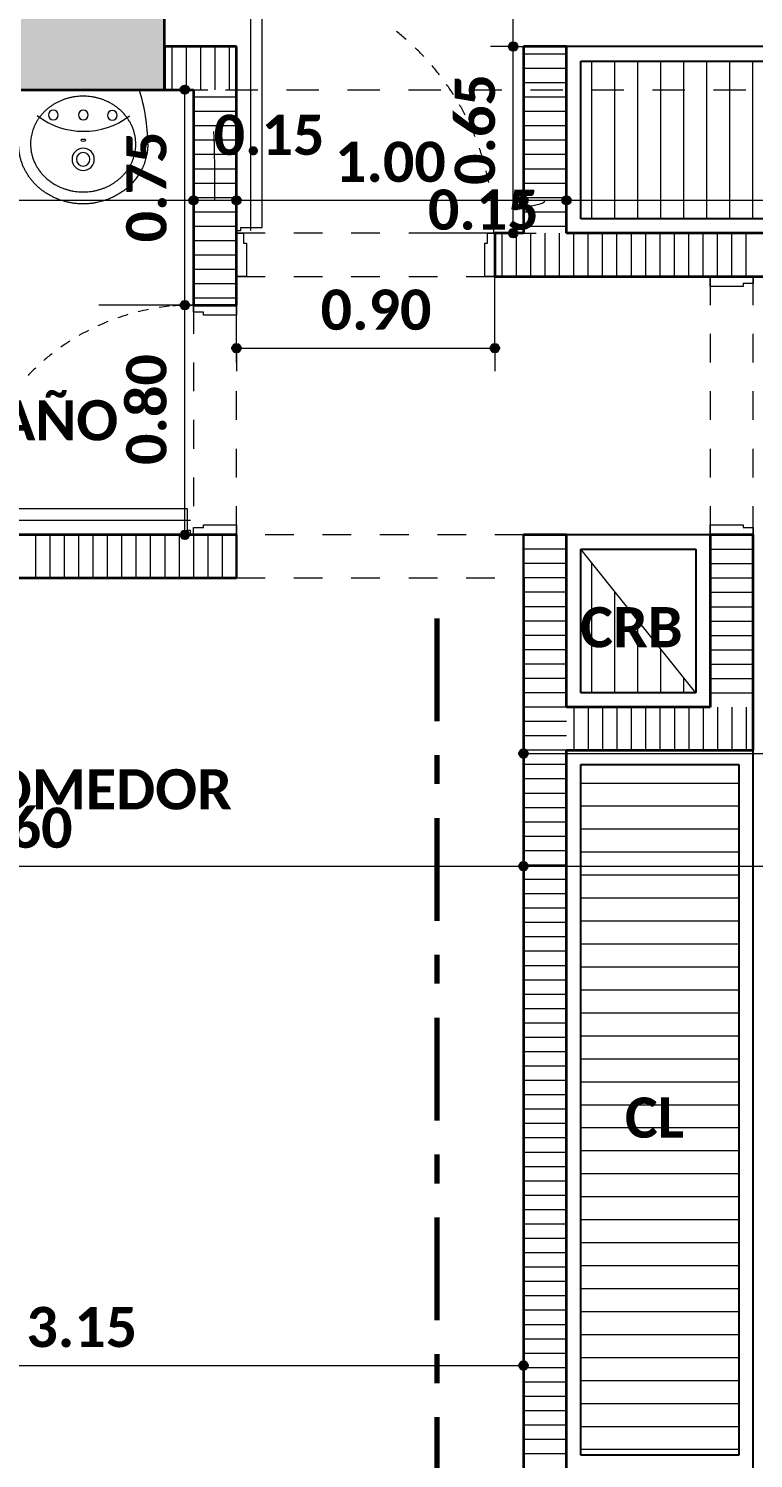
# Model space of a CAD drawing. Header units: metres. Extents: x -144 to 1000, y -717 to 29.
# Drawn here: x 610.312 to 612.837, y -565.191 to -560.213 of the extents above; entities that cross this region are included whole.
import ezdxf

# ---------------------------------------------------------------- set-up
doc = ezdxf.new("R2010")
doc.units = ezdxf.units.M
for name, pattern in [('Basculante', [0.11625, 0.075, -0.04125]), ('basculante modificado', [0.18, 0.1125, -0.0675]), ('Dash Dot 3_16_', [0.595313, 0.357187, -0.119063, 0, -0.119063]), ('Derribado', [0.36, 0.24, -0.12]), ('Trazo', [0.45, 0.225, -0.225])]:
    doc.linetypes.add(name, pattern=pattern)
doc.layers.get('0').update_dxf_attribs({"color": 1})
for name, color, linetype, lineweight in [('A-ANNO-DIMS', 1, 'Continuous', 9), ('A-DETL', 1, 'Continuous', 9), ('A-DETL-GENF', 1, 'Continuous', 9), ('A-DETL-MEDM', 1, 'Continuous', 30), ('A-DETL-THIN', 1, 'Continuous', 9), ('A-DOOR', 1, 'Continuous', 9), ('A-DOOR-FRAM', 1, 'Continuous', 9), ('A-DOOR-HDLN', 1, 'Trazo', 20), ('A-GENM', 1, 'Continuous', 9), ('A-WALL', 4, 'Continuous', 9), ('G-ANNO-SYMB', 1, 'Continuous', 9), ('G-ANNO-TEXT', 2, 'Continuous', 9), ('P-SANR-FIXT', 1, 'Continuous', 9), ('S-COLS', 7, 'Continuous', 9)]:
    doc.layers.add(name, color=color, linetype=linetype, lineweight=lineweight)
doc.layers.add('A-WALL-PATT', color=7, linetype='Continuous', lineweight=35, true_color=0x9c9c9c)
doc.styles.add('Calibri_B', font='calibrib.ttf', dxfattribs={"height": 0.165})
doc.styles.add('Calibri_B_5', font='calibrib.ttf', dxfattribs={"height": 0.66})

# ---------------------------------------------------------------- blocks, each defined once
blk = doc.blocks.new('P')
at = {"layer": 'A-ANNO-DIMS', "lineweight": 25}
h = blk.add_hatch(color=256, dxfattribs=at)
edge = h.paths.add_edge_path()
edge.add_arc((607.5768, -497.2687), 0.015, 0, 360)
h = blk.add_hatch(color=256, dxfattribs=at)
edge = h.paths.add_edge_path()
edge.add_arc((607.5768, -497.2687), 0.015, 0, 360)
h = blk.add_hatch(color=256, dxfattribs=at)
edge = h.paths.add_edge_path()
edge.add_arc((606.4325, -497.4187), 0.015, 0, 360)
h = blk.add_hatch(color=256, dxfattribs=at)
edge = h.paths.add_edge_path()
edge.add_arc((606.4624, -497.8039), 0.015, 0, 360)
h = blk.add_hatch(color=256, dxfattribs=at)
edge = h.paths.add_edge_path()
edge.add_arc((606.4624, -497.8039), 0.015, 0, 360)
h = blk.add_hatch(color=256, dxfattribs=at)
edge = h.paths.add_edge_path()
edge.add_arc((606.6124, -497.8039), 0.015, 0, 360)
h = blk.add_hatch(color=256, dxfattribs=at)
edge = h.paths.add_edge_path()
edge.add_arc((606.6124, -497.8039), 0.015, 0, 360)
h = blk.add_hatch(color=256, dxfattribs=at)
edge = h.paths.add_edge_path()
edge.add_arc((607.6124, -497.8039), 0.015, 0, 360)
h = blk.add_hatch(color=256, dxfattribs=at)
edge = h.paths.add_edge_path()
edge.add_arc((607.6124, -497.8039), 0.015, 0, 360)
h = blk.add_hatch(color=256, dxfattribs=at)
edge = h.paths.add_edge_path()
edge.add_arc((607.7624, -497.8039), 0.015, 0, 360)
h = blk.add_hatch(color=256, dxfattribs=at)
edge = h.paths.add_edge_path()
edge.add_arc((607.7624, -497.8039), 0.015, 0, 360)
h = blk.add_hatch(color=256, dxfattribs=at)
edge = h.paths.add_edge_path()
edge.add_arc((607.5768, -497.9187), 0.015, 0, 360)
h = blk.add_hatch(color=256, dxfattribs=at)
edge = h.paths.add_edge_path()
edge.add_arc((606.4325, -498.1687), 0.015, 0, 360)
h = blk.add_hatch(color=256, dxfattribs=at)
edge = h.paths.add_edge_path()
edge.add_arc((606.4325, -498.1687), 0.015, 0, 360)
h = blk.add_hatch(color=256, dxfattribs=at)
edge = h.paths.add_edge_path()
edge.add_arc((606.6124, -498.3187), 0.015, 0, 360)
h = blk.add_hatch(color=256, dxfattribs=at)
edge = h.paths.add_edge_path()
edge.add_arc((607.5124, -498.3187), 0.015, 0, 360)
h = blk.add_hatch(color=256, dxfattribs=at)
edge = h.paths.add_edge_path()
edge.add_arc((606.4325, -498.9687), 0.015, 0, 360)
h = blk.add_hatch(color=256, dxfattribs=at)
edge = h.paths.add_edge_path()
edge.add_arc((607.6124, -499.7299), 0.015, 0, 360)
h = blk.add_hatch(color=256, dxfattribs=at)
edge = h.paths.add_edge_path()
edge.add_arc((607.6124, -500.1225), 0.015, 0, 360)
h = blk.add_hatch(color=256, dxfattribs=at)
edge = h.paths.add_edge_path()
edge.add_arc((607.6124, -500.1225), 0.015, 0, 360)
h = blk.add_hatch(color=256, dxfattribs=at)
edge = h.paths.add_edge_path()
edge.add_arc((607.6124, -501.8609), 0.015, 0, 360)
at = {"layer": 'S-COLS', "true_color": 0x5b5b5b}
h = blk.add_hatch(color=251, dxfattribs=at)
h.paths.add_polyline_path([(591.8622, -505.1188), (592.3622, -505.1188), (592.3622, -504.2188), (591.8622, -504.2188), (591.8622, -504.9427)])
h.paths.add_polyline_path([(610.1601, -505.1188), (610.162, -505.1188), (610.162, -504.2188), (609.662, -504.2188), (609.662, -505.1188), (610.0712, -505.1188)])
h.paths.add_polyline_path([(600.0622, -505.1187), (600.0622, -504.2187), (599.5622, -504.2187), (599.5622, -505.1187)])
h.paths.add_polyline_path([(595.762, -497.4187), (597.7621, -497.4187), (597.7618, -496.9188), (596.062, -496.9188), (596.062, -494.7688), (597.7623, -494.7688), (597.7618, -494.2688), (595.762, -494.2688), (595.762, -497.3959)])
h.paths.add_polyline_path([(592.1348, -497.4187), (592.3621, -497.4187), (592.3621, -496.7188), (591.8621, -496.7188), (591.8621, -497.4187), (591.9232, -497.4187)])
h.paths.add_polyline_path([(600.0621, -497.4187), (600.0621, -496.5187), (599.5621, -496.5187), (599.5621, -497.4187)])
h.paths.add_polyline_path([(605.9709, -497.4187), (606.3623, -497.4187), (606.3623, -494.2687), (605.8623, -494.2687), (605.8623, -497.4187)])
h.paths.add_polyline_path([(609.7623, -497.4187), (610.1623, -497.4187), (610.1623, -496.7188), (609.7623, -496.7188), (609.7623, -496.9461)])
h.paths.add_polyline_path([(599.5623, -495.1688), (600.0623, -495.1688), (600.0623, -494.2688), (599.5623, -494.2688), (599.5623, -495.1468)])
h.paths.add_polyline_path([(592.137, -494.9688), (592.362, -494.9688), (592.362, -494.2677), (591.862, -494.2688), (591.862, -494.9688), (591.8813, -494.9688)])
h.paths.add_polyline_path([(609.8433, -494.9688), (610.1623, -494.9688), (610.1623, -494.2677), (609.7623, -494.2677), (609.7623, -494.9688)])
h.paths.add_polyline_path([(599.6372, -486.2688), (600.0622, -486.2688), (600.0622, -485.3688), (599.5622, -485.3688), (599.5622, -486.2688)])
h.paths.add_polyline_path([(609.9851, -486.2688), (610.1622, -486.2688), (610.1622, -485.3688), (609.6622, -485.3688), (609.6622, -486.2688), (609.9268, -486.2688)])
h.paths.add_polyline_path([(592.4922, -485.6688), (592.9622, -485.6688), (592.9622, -485.1688), (592.0622, -485.1688), (592.0622, -485.6688), (592.4872, -485.6688)])
at = {"layer": 'A-ANNO-DIMS'}
for p, q in [((607.5768, -497.2687), (607.5768, -494.4187)), ((607.5768, -497.2687), (607.4968, -497.2687)), ((607.5768, -497.2687), (607.4968, -497.2687)), ((607.5768, -497.9187), (607.5768, -497.2687)), ((607.5768, -497.2687), (607.8768, -497.2687)), ((607.5768, -497.2687), (607.8768, -497.2687)), ((606.4325, -498.1687), (606.4325, -497.4187)), ((606.4325, -497.4187), (606.5125, -497.4187)), ((606.4624, -497.8039), (606.4624, -497.5039)), ((606.4624, -497.8039), (606.4624, -497.5039)), ((606.6124, -497.8039), (606.6124, -497.5039)), ((606.6124, -497.8039), (606.6124, -497.5039)), ((607.6124, -497.8039), (607.6124, -497.5039)), ((607.6124, -497.8039), (607.6124, -497.5039)), ((607.7624, -497.8039), (607.7624, -497.5039)), ((607.7624, -497.8039), (607.7624, -497.5039)), ((604.2624, -497.8039), (606.4624, -497.8039)), ((606.4624, -497.8039), (606.4624, -497.8839)), ((606.4624, -497.8039), (606.6124, -497.8039)), ((606.4624, -497.8039), (606.4624, -497.8839)), ((606.6124, -497.8039), (606.6124, -497.8839)), ((606.6124, -497.8039), (607.6124, -497.8039)), ((606.6124, -497.8039), (606.6124, -497.8839)), ((607.6124, -497.8039), (607.6124, -497.8839)), ((607.6124, -497.8039), (607.7624, -497.8039)), ((607.6124, -497.8039), (607.6124, -497.8839)), ((607.7624, -497.8039), (607.7624, -497.8839)), ((607.7624, -497.8039), (609.7621, -497.8039)), ((607.7624, -497.8039), (607.7624, -497.8839)), ((607.5768, -497.9187), (607.2768, -497.9187)), ((607.5768, -497.9187), (607.6568, -497.9187)), ((606.6124, -498.3187), (606.6124, -498.0187)), ((607.5124, -498.3187), (607.5124, -498.0187)), ((606.4325, -498.1687), (606.1325, -498.1687)), ((606.4325, -498.1687), (606.1325, -498.1687)), ((606.4325, -498.9687), (606.4325, -498.1687)), ((606.4325, -498.1687), (606.5125, -498.1687)), ((606.4325, -498.1687), (606.5125, -498.1687)), ((606.6124, -498.3187), (607.5124, -498.3187)), ((606.6124, -498.3187), (606.6124, -498.3987)), ((607.5124, -498.3187), (607.5124, -498.3987)), ((606.4325, -498.9687), (606.1325, -498.9687)), ((606.4325, -498.9687), (606.5125, -498.9687)), ((607.6124, -499.7299), (607.6124, -499.4299)), ((607.6124, -499.7299), (609.7621, -499.7299)), ((607.6124, -499.7299), (607.6124, -499.8099)), ((607.6124, -500.1225), (607.6124, -499.8225)), ((607.6124, -500.1225), (607.6124, -499.8225)), ((604.012, -500.1225), (607.6124, -500.1225)), ((607.6124, -500.1225), (607.6124, -500.2025)), ((607.6124, -500.1225), (611.4121, -500.1225)), ((607.6124, -500.1225), (607.6124, -500.2025)), ((607.6124, -501.8609), (607.6124, -501.5609)), ((604.4622, -501.8609), (607.6124, -501.8609)), ((607.6124, -501.8609), (607.6124, -501.9409))]:
    blk.add_line(p, q, dxfattribs=at)
at = {"layer": 'A-ANNO-DIMS', "linetype": 'Derribado'}
blk.add_line((606.4325, -497.4187), (606.1325, -497.4187), dxfattribs=at)
at = {"layer": 'A-ANNO-DIMS', "lineweight": 25}
for centre in [(607.5768, -497.2687), (607.5768, -497.2687), (606.4325, -497.4187), (606.4624, -497.8039), (606.4624, -497.8039), (606.6124, -497.8039), (606.6124, -497.8039), (607.6124, -497.8039), (607.6124, -497.8039), (607.7624, -497.8039), (607.7624, -497.8039), (607.5768, -497.9187), (606.4325, -498.1687), (606.4325, -498.1687), (606.6124, -498.3187), (607.5124, -498.3187), (606.4325, -498.9687), (607.6124, -499.7299), (607.6124, -500.1225), (607.6124, -500.1225), (607.6124, -501.8609)]:
    blk.add_circle(centre, 0.015, dxfattribs=at)
at = {"layer": 'A-ANNO-DIMS'}
for centre, major_axis, ratio in [((606.5329, -497.8039), (0, 0.2392), 0.01887), ((607.5928, -497.8039), (0.0946, 0), 0.224827)]:
    blk.add_ellipse(centre, major_axis=major_axis, ratio=ratio, start_param=4.712389, end_param=6.283185, dxfattribs=at)
at = {"layer": 'A-DETL', "color": 7, "linetype": 'basculante modificado'}
blk.add_line((606.3621, -497.4187), (609.7623, -497.4187), dxfattribs=at)
at = {"layer": 'A-DETL-GENF', "color": 251, "true_color": 0x535353}
for p, q in [((607.8508, -497.8687), (607.8508, -497.3189)), ((607.9308, -497.8687), (607.9308, -497.3189)), ((608.0108, -497.8687), (608.0108, -497.3189)), ((608.0908, -497.8687), (608.0908, -497.3189)), ((608.1708, -497.8687), (608.1708, -497.3189)), ((608.2508, -497.8687), (608.2508, -497.3189)), ((608.3308, -497.8687), (608.3308, -497.3189)), ((608.4108, -497.8687), (608.4108, -497.3189)), ((607.8508, -499.5187), (607.8508, -499.0666)), ((607.9308, -499.5187), (607.9308, -499.1666)), ((608.0108, -499.5187), (608.0108, -499.2666)), ((608.0908, -499.5187), (608.0908, -499.3665)), ((608.1708, -499.5187), (608.1708, -499.4665)), ((607.8124, -499.8328), (608.3622, -499.8328)), ((607.8124, -499.9128), (608.3622, -499.9128)), ((607.8124, -499.9928), (608.3622, -499.9928)), ((607.8124, -500.0728), (608.3622, -500.0728)), ((607.8124, -500.1528), (608.3622, -500.1528)), ((607.8124, -500.2328), (608.3622, -500.2328)), ((607.8124, -500.3128), (608.3622, -500.3128)), ((607.8124, -500.3928), (608.3622, -500.3928)), ((607.8124, -500.4728), (608.3622, -500.4728)), ((607.8124, -500.5528), (608.3622, -500.5528)), ((607.8124, -500.6328), (608.3622, -500.6328)), ((607.8124, -500.7128), (608.3622, -500.7128)), ((607.8124, -500.7928), (608.3622, -500.7928)), ((607.8124, -500.8728), (608.3622, -500.8728)), ((607.8124, -500.9528), (608.3622, -500.9528)), ((607.8124, -501.0328), (608.3622, -501.0328)), ((607.8124, -501.1128), (608.3622, -501.1128)), ((607.8124, -501.1928), (608.3622, -501.1928)), ((607.8124, -501.2728), (608.3622, -501.2728)), ((607.8124, -501.3528), (608.3622, -501.3528)), ((607.8124, -501.4328), (608.3622, -501.4328)), ((607.8124, -501.5128), (608.3622, -501.5128)), ((607.8124, -501.5928), (608.3622, -501.5928)), ((607.8124, -501.6728), (608.3622, -501.6728)), ((607.8124, -501.7528), (608.3622, -501.7528)), ((607.8124, -501.8328), (608.3622, -501.8328)), ((607.8124, -501.9128), (608.3622, -501.9128)), ((607.8124, -501.9928), (608.3622, -501.9928)), ((607.8124, -502.0728), (608.3622, -502.0728)), ((607.8124, -502.1528), (608.3622, -502.1528))]:
    blk.add_line(p, q, dxfattribs=at)
at = {"layer": 'A-DETL-GENF', "linetype": 'Basculante'}
for p, q in [((606.6124, -497.9187), (606.6124, -498.0687)), ((607.5124, -497.9187), (606.6124, -497.9187)), ((607.5124, -498.0687), (607.5124, -497.9187)), ((606.6124, -498.0687), (607.5124, -498.0687)), ((608.4122, -498.0687), (608.2622, -498.0687)), ((608.2622, -498.0687), (608.2622, -498.9687)), ((608.4122, -498.9687), (608.4122, -498.0687)), ((606.6124, -498.1687), (606.4624, -498.1687)), ((606.4624, -498.1687), (606.4624, -498.9687)), ((606.6124, -498.9687), (606.6124, -498.1687)), ((606.4624, -498.9687), (606.6124, -498.9687)), ((607.6124, -498.9687), (606.6124, -498.9687)), ((608.2622, -498.9687), (608.4122, -498.9687)), ((606.6124, -499.1187), (607.6124, -499.1187))]:
    blk.add_line(p, q, dxfattribs=at)
at = {"layer": 'A-DETL-MEDM'}
for p, q in [((606.6124, -498.9687), (606.6124, -499.1187)), ((607.6124, -499.1187), (607.6124, -498.9687))]:
    blk.add_line(p, q, dxfattribs=at)
at = {"layer": 'A-DETL-THIN'}
for p, q in [((609.7121, -497.3189), (607.8124, -497.3189)), ((607.8124, -497.3189), (607.8124, -497.8687)), ((607.8124, -497.8687), (609.7121, -497.8687)), ((607.8124, -499.0182), (607.8124, -499.5187)), ((608.2126, -499.5187), (607.8124, -499.0182)), ((607.8124, -499.5187), (608.2126, -499.5187)), ((608.3622, -499.7687), (607.8124, -499.7687)), ((607.8124, -499.7687), (607.8124, -502.1727)), ((608.3622, -502.1727), (608.3622, -499.7687)), ((607.8124, -502.1727), (608.3622, -502.1727))]:
    blk.add_line(p, q, dxfattribs=at)
at = {"layer": 'A-DOOR', "lineweight": 15}
for p, q in [((606.6624, -497.9087), (606.6624, -497.0187)), ((606.7024, -497.8987), (606.7024, -497.0187)), ((606.6124, -497.9087), (606.6274, -497.9087)), ((606.6274, -497.8987), (606.7024, -497.8987)), ((606.6274, -497.9087), (606.6274, -497.8987)), ((606.4424, -498.8787), (605.6624, -498.8787)), ((606.4424, -498.9537), (606.4424, -498.8787)), ((606.4524, -498.9187), (605.6624, -498.9187)), ((606.4524, -498.9537), (606.4424, -498.9537)), ((606.4524, -498.9687), (606.4524, -498.9537))]:
    blk.add_line(p, q, dxfattribs=at)
at = {"layer": 'A-DOOR'}
for p, q in [((606.6124, -497.9187), (606.6124, -498.0687)), ((608.4122, -498.0687), (608.2622, -498.0687)), ((606.4624, -498.9687), (606.6124, -498.9687))]:
    blk.add_line(p, q, dxfattribs=at)
for centre, radius, start, end in [((606.6139, -497.9167), 0.8947, 48.7903, 51.5328), ((606.6139, -497.9167), 0.8947, 43.3395, 46.0594), ((606.6139, -497.9167), 0.8947, 37.9295, 40.6298), ((606.6139, -497.9167), 0.8947, 32.5538, 35.2378), ((606.6139, -497.9167), 0.8947, 27.2056, 29.8767), ((606.6139, -497.9167), 0.8947, 21.8777, 24.5395), ((606.6139, -497.9167), 0.8947, 16.5629, 19.2191), ((606.6139, -497.9167), 0.8947, 11.2538, 13.9081), ((606.6139, -497.9167), 0.8947, 5.9429, 8.5991), ((606.6139, -497.9167), 0.8947, 0, 5.1398), ((606.4624, -498.9687), 0.8, 101.2538, 103.9081), ((606.4624, -498.9687), 0.8, 95.9429, 98.5991), ((606.4624, -498.9687), 0.8, 90, 95.1398), ((606.4624, -498.9687), 0.8, 111.8777, 114.5395), ((606.4624, -498.9687), 0.8, 106.5629, 109.2191), ((606.4624, -498.9687), 0.8, 117.2056, 119.8767), ((606.4624, -498.9687), 0.8, 122.5538, 125.2378), ((606.4624, -498.9687), 0.8, 127.9295, 130.6298), ((606.4624, -498.9687), 0.8, 133.3395, 136.0594)]:
    blk.add_arc(centre, radius, start, end, dxfattribs=at)
at = {"layer": 'A-DOOR-FRAM', "lineweight": 15}
for p, q in [((606.6124, -497.9187), (606.6374, -497.9187)), ((606.6374, -497.9187), (606.6374, -497.9537)), ((607.4874, -497.9187), (607.5124, -497.9187)), ((607.4874, -497.9537), (607.4874, -497.9187)), ((606.6374, -497.9537), (606.6474, -497.9537)), ((606.6474, -497.9537), (606.6474, -498.0687)), ((607.4774, -497.9537), (607.4874, -497.9537)), ((607.4774, -498.0687), (607.4774, -497.9537)), ((606.6474, -498.0687), (606.6124, -498.0687)), ((607.5124, -498.0687), (607.4774, -498.0687)), ((608.2622, -498.1037), (608.2622, -498.0687)), ((608.4122, -498.0687), (608.4122, -498.0937)), ((608.3772, -498.1037), (608.2622, -498.1037)), ((608.3772, -498.0937), (608.3772, -498.1037)), ((608.4122, -498.0937), (608.3772, -498.0937)), ((606.4624, -498.1937), (606.4624, -498.1687)), ((606.6124, -498.1687), (606.6124, -498.2037)), ((606.4974, -498.1937), (606.4624, -498.1937)), ((606.4974, -498.2037), (606.4974, -498.1937)), ((606.6124, -498.2037), (606.4974, -498.2037)), ((606.4974, -498.9337), (606.6124, -498.9337)), ((606.4974, -498.9437), (606.4974, -498.9337)), ((606.6124, -498.9337), (606.6124, -498.9687)), ((608.2622, -498.9337), (608.3772, -498.9337)), ((608.2622, -498.9687), (608.2622, -498.9337)), ((608.3772, -498.9337), (608.3772, -498.9437)), ((606.4624, -498.9437), (606.4974, -498.9437)), ((606.4624, -498.9687), (606.4624, -498.9437)), ((608.3772, -498.9437), (608.4122, -498.9437)), ((608.4122, -498.9437), (608.4122, -498.9687))]:
    blk.add_line(p, q, dxfattribs=at)
at = {"layer": 'A-DOOR-HDLN'}
for p, q in [((607.5124, -498.0687), (607.5124, -497.9187)), ((606.6124, -498.1687), (606.4624, -498.1687)), ((608.2622, -498.9687), (608.4122, -498.9687))]:
    blk.add_line(p, q, dxfattribs=at)
at = {"layer": 'A-GENM', "lineweight": 25}
for p, q in [((609.7621, -497.2689), (607.7624, -497.2689)), ((607.7624, -497.2689), (607.7624, -497.9187)), ((607.8124, -497.3189), (609.7121, -497.3189)), ((607.8124, -497.8687), (607.8124, -497.3189)), ((609.7121, -497.8687), (607.8124, -497.8687)), ((607.7624, -497.9187), (609.7621, -497.9187)), ((607.7624, -498.9687), (607.7624, -499.5687)), ((608.2622, -498.9687), (607.7624, -498.9687)), ((608.2622, -499.5687), (608.2622, -498.9687)), ((607.8124, -499.5187), (607.8124, -499.0187)), ((607.8124, -499.0187), (608.2122, -499.0187)), ((608.2122, -499.0187), (608.2122, -499.5187)), ((608.2122, -499.5187), (607.8124, -499.5187)), ((607.7624, -499.5687), (608.2622, -499.5687)), ((607.7624, -499.7187), (607.7624, -502.2227)), ((608.4122, -499.7187), (607.7624, -499.7187)), ((608.4122, -502.2227), (608.4122, -499.7187)), ((607.8124, -502.1727), (607.8124, -499.7687)), ((607.8124, -499.7687), (608.3622, -499.7687)), ((608.3622, -499.7687), (608.3622, -502.1727)), ((608.3622, -502.1727), (607.8124, -502.1727))]:
    blk.add_line(p, q, dxfattribs=at)
at = {"layer": 'A-WALL', "lineweight": 35}
for p, q in [((606.6124, -497.2687), (606.3621, -497.2687)), ((606.3621, -497.2687), (606.3621, -497.4187)), ((606.6124, -498.1687), (606.6124, -497.2687)), ((607.6124, -497.2687), (607.6124, -497.9187)), ((607.7624, -497.2687), (607.6124, -497.2687)), ((607.7624, -497.9187), (607.7624, -497.2687)), ((606.3621, -497.4187), (606.4624, -497.4187)), ((606.4624, -497.4187), (606.4624, -498.1687)), ((607.6124, -497.9187), (607.5124, -497.9187)), ((607.5124, -497.9187), (607.5124, -498.0687)), ((609.7621, -497.9187), (607.7624, -497.9187)), ((607.5124, -498.0687), (609.7621, -498.0687)), ((606.4624, -498.1687), (606.6124, -498.1687)), ((606.6124, -498.9687), (604.2624, -498.9687)), ((607.7624, -498.9687), (607.6124, -498.9687)), ((607.7624, -499.5687), (607.7624, -498.9687)), ((608.4122, -498.9687), (608.2622, -498.9687)), ((608.2622, -498.9687), (608.2622, -499.5687)), ((608.4122, -499.7187), (608.4122, -498.9687)), ((604.1124, -499.1187), (606.6124, -499.1187)), ((607.6124, -499.1187), (607.6124, -503.1187)), ((608.2622, -499.5687), (607.7624, -499.5687)), ((607.7624, -502.2227), (607.7624, -499.7187)), ((607.7624, -499.7187), (608.4122, -499.7187))]:
    blk.add_line(p, q, dxfattribs=at)
at = {"layer": 'A-WALL-PATT', "color": 8, "lineweight": 5, "true_color": 0x727272}
for p, q in [((606.3868, -497.2689), (606.3868, -497.4187)), ((606.4368, -497.2688), (606.4368, -497.4187)), ((606.4868, -497.2688), (606.4868, -497.4187)), ((606.5368, -497.2688), (606.5368, -497.4187)), ((606.5868, -497.2687), (606.5868, -497.4187)), ((607.6124, -497.2938), (607.7624, -497.2938)), ((607.6124, -497.3438), (607.7624, -497.3438)), ((607.6124, -497.3938), (607.7624, -497.3938)), ((606.4624, -497.4438), (606.6124, -497.4438)), ((607.6124, -497.4438), (607.7624, -497.4438)), ((606.4624, -497.4938), (606.6124, -497.4938)), ((607.6124, -497.4938), (607.7624, -497.4938)), ((606.4624, -497.5438), (606.6124, -497.5438)), ((607.6124, -497.5438), (607.7624, -497.5438)), ((606.4624, -497.5938), (606.6124, -497.5938)), ((607.6124, -497.5938), (607.7624, -497.5938)), ((606.4624, -497.6438), (606.6124, -497.6438)), ((607.6124, -497.6438), (607.7624, -497.6438)), ((606.4624, -497.6938), (606.6124, -497.6938)), ((607.6124, -497.6938), (607.7624, -497.6938)), ((606.4624, -497.7438), (606.6124, -497.7438)), ((607.6124, -497.7438), (607.7624, -497.7438)), ((606.4624, -497.7938), (606.6124, -497.7938)), ((607.6124, -497.7938), (607.7624, -497.7938)), ((606.4624, -497.8438), (606.6124, -497.8438)), ((607.6124, -497.8438), (607.7624, -497.8438)), ((606.4624, -497.8938), (606.6124, -497.8938)), ((607.5368, -497.9187), (607.5368, -498.0687)), ((607.5868, -497.9187), (607.5868, -498.0687)), ((607.6124, -497.8938), (607.7624, -497.8938)), ((607.6368, -497.9187), (607.6368, -498.0687)), ((607.6868, -497.9187), (607.6868, -498.0687)), ((607.7368, -497.9187), (607.7368, -498.0687)), ((607.7868, -497.9187), (607.7868, -498.0687)), ((607.8368, -497.9187), (607.8368, -498.0687)), ((607.8868, -497.9187), (607.8868, -498.0687)), ((607.9368, -497.9187), (607.9368, -498.0687)), ((607.9868, -497.9187), (607.9868, -498.0687)), ((608.0368, -497.9187), (608.0368, -498.0687)), ((608.0868, -497.9187), (608.0868, -498.0687)), ((608.1368, -497.9187), (608.1368, -498.0687)), ((608.1868, -497.9187), (608.1868, -498.0687)), ((608.2368, -497.9187), (608.2368, -498.0687)), ((608.2868, -497.9187), (608.2868, -498.0687)), ((608.3368, -497.9187), (608.3368, -498.0687)), ((608.3868, -497.9187), (608.3868, -498.0687)), ((606.4624, -497.9438), (606.6124, -497.9438)), ((606.4624, -497.9938), (606.6124, -497.9938)), ((606.4624, -498.0438), (606.6124, -498.0438)), ((606.4624, -498.0938), (606.6124, -498.0938)), ((606.4624, -498.1438), (606.6124, -498.1438)), ((605.9124, -498.9687), (605.9124, -499.1187)), ((605.9624, -498.9687), (605.9624, -499.1187)), ((606.0124, -498.9687), (606.0124, -499.1187)), ((606.0624, -498.9687), (606.0624, -499.1187)), ((606.1124, -498.9687), (606.1124, -499.1187)), ((606.1624, -498.9687), (606.1624, -499.1187)), ((606.2124, -498.9687), (606.2124, -499.1187)), ((606.2624, -498.9687), (606.2624, -499.1187)), ((606.3124, -498.9687), (606.3124, -499.1187)), ((606.3624, -498.9687), (606.3624, -499.1187)), ((606.4124, -498.9687), (606.4124, -499.1187)), ((606.4624, -498.9687), (606.4624, -499.1187)), ((606.5124, -498.9687), (606.5124, -499.1187)), ((606.5624, -498.9687), (606.5624, -499.1187)), ((606.6124, -498.9687), (606.6124, -499.1187)), ((607.7624, -498.9688), (607.6124, -498.9688)), ((608.2622, -498.9688), (608.4122, -498.9688)), ((607.7624, -499.0188), (607.6124, -499.0188)), ((608.2622, -499.0188), (608.4122, -499.0188)), ((607.7624, -499.0688), (607.6124, -499.0688)), ((608.2622, -499.0688), (608.4122, -499.0688)), ((607.7624, -499.1188), (607.6124, -499.1188)), ((608.2622, -499.1188), (608.4122, -499.1188)), ((607.7624, -499.1688), (607.6124, -499.1688)), ((608.2622, -499.1688), (608.4122, -499.1688)), ((607.7624, -499.2188), (607.6124, -499.2188)), ((608.2622, -499.2188), (608.4122, -499.2188)), ((607.7624, -499.2688), (607.6124, -499.2688)), ((608.2622, -499.2688), (608.4122, -499.2688)), ((607.7624, -499.3188), (607.6124, -499.3188)), ((608.2622, -499.3188), (608.4122, -499.3188)), ((607.7624, -499.3688), (607.6124, -499.3688)), ((608.2622, -499.3688), (608.4122, -499.3688)), ((607.7624, -499.4188), (607.6124, -499.4188)), ((608.2622, -499.4188), (608.4122, -499.4188)), ((607.7624, -499.4688), (607.6124, -499.4688)), ((608.2622, -499.4688), (608.4122, -499.4688)), ((607.7624, -499.5188), (607.6124, -499.5188)), ((608.2622, -499.5188), (608.4122, -499.5188)), ((607.7624, -499.5688), (607.6124, -499.5688)), ((607.7878, -499.5687), (607.7878, -499.7187)), ((607.8378, -499.5687), (607.8378, -499.7187)), ((607.8878, -499.5687), (607.8878, -499.7187)), ((607.9378, -499.5687), (607.9378, -499.7187)), ((607.9878, -499.5687), (607.9878, -499.7187)), ((608.0378, -499.5687), (608.0378, -499.7187)), ((608.0878, -499.5687), (608.0878, -499.7187)), ((608.1378, -499.5687), (608.1378, -499.7187)), ((608.1878, -499.5687), (608.1878, -499.7187)), ((608.2378, -499.5687), (608.2378, -499.7187)), ((608.2878, -499.5687), (608.2878, -499.7187)), ((608.3378, -499.5687), (608.3378, -499.7187)), ((608.3878, -499.5687), (608.3878, -499.7187)), ((607.7624, -499.6188), (607.6124, -499.6188)), ((607.7624, -499.6688), (607.6124, -499.6688)), ((607.7624, -499.7188), (607.6124, -499.7188)), ((607.7624, -499.7688), (607.6124, -499.7688)), ((607.7624, -499.8188), (607.6124, -499.8188)), ((607.7624, -499.8688), (607.6124, -499.8688)), ((607.7624, -499.9188), (607.6124, -499.9188)), ((607.7624, -499.9688), (607.6124, -499.9688)), ((607.7624, -500.0188), (607.6124, -500.0188)), ((607.7624, -500.0688), (607.6124, -500.0688)), ((607.7624, -500.1188), (607.6124, -500.1188)), ((607.7624, -500.1688), (607.6124, -500.1688)), ((607.7624, -500.2188), (607.6124, -500.2188)), ((607.7624, -500.2688), (607.6124, -500.2688)), ((607.7624, -500.3188), (607.6124, -500.3188)), ((607.7624, -500.3688), (607.6124, -500.3688)), ((607.7624, -500.4188), (607.6124, -500.4188)), ((607.7624, -500.4688), (607.6124, -500.4688)), ((607.7624, -500.5188), (607.6124, -500.5188)), ((607.7624, -500.5688), (607.6124, -500.5688)), ((607.7624, -500.6188), (607.6124, -500.6188)), ((607.7624, -500.6688), (607.6124, -500.6688)), ((607.7624, -500.7188), (607.6124, -500.7188)), ((607.7624, -500.7688), (607.6124, -500.7688)), ((607.7624, -500.8188), (607.6124, -500.8188)), ((607.7624, -500.8688), (607.6124, -500.8688)), ((607.7624, -500.9188), (607.6124, -500.9188)), ((607.7624, -500.9688), (607.6124, -500.9688)), ((607.7624, -501.0188), (607.6124, -501.0188)), ((607.7624, -501.0688), (607.6124, -501.0688)), ((607.7624, -501.1188), (607.6124, -501.1188)), ((607.7624, -501.1688), (607.6124, -501.1688)), ((607.7624, -501.2188), (607.6124, -501.2188)), ((607.7624, -501.2688), (607.6124, -501.2688)), ((607.7624, -501.3188), (607.6124, -501.3188)), ((607.7624, -501.3688), (607.6124, -501.3688)), ((607.7624, -501.4188), (607.6124, -501.4188)), ((607.7624, -501.4688), (607.6124, -501.4688)), ((607.7624, -501.5188), (607.6124, -501.5188)), ((607.7624, -501.5688), (607.6124, -501.5688)), ((607.7624, -501.6188), (607.6124, -501.6188)), ((607.7624, -501.6688), (607.6124, -501.6688)), ((607.7624, -501.7188), (607.6124, -501.7188)), ((607.7624, -501.7688), (607.6124, -501.7688)), ((607.7624, -501.8188), (607.6124, -501.8188)), ((607.7624, -501.8688), (607.6124, -501.8688)), ((607.7624, -501.9188), (607.6124, -501.9188)), ((607.7624, -501.9688), (607.6124, -501.9688)), ((607.7624, -502.0188), (607.6124, -502.0188)), ((607.7624, -502.0688), (607.6124, -502.0688)), ((607.7624, -502.1188), (607.6124, -502.1188)), ((607.7624, -502.1688), (607.6124, -502.1688))]:
    blk.add_line(p, q, dxfattribs=at)
at = {"layer": 'G-ANNO-SYMB', "linetype": 'Dash Dot 3_16_', "lineweight": 70}
blk.add_line((607.31, -499.2598), (607.31, -506.8425), dxfattribs=at)
at = {"layer": 'P-SANR-FIXT'}
for centre, radius, start, end in [((605.6893, -497.6083), 0.6142, 0.0171, 17.9829), ((606.0793, -497.5067), 0.0168, 90, 270), ((606.0793, -497.5067), 0.0168, 270, 90), ((606.08, -497.2971), 0.2666, 232.677, 306.9121), ((605.9742, -497.5071), 0.017, 0, 180), ((605.9742, -497.5071), 0.017, 180, 0), ((606.1798, -497.5081), 0.017, 0, 180), ((606.1798, -497.5081), 0.017, 180, 0), ((606.0785, -497.661), 0.0386, 0, 180), ((606.0785, -497.661), 0.0235, 0, 180), ((606.0785, -497.661), 0.0386, 180, 0), ((606.0785, -497.661), 0.0235, 180, 0)]:
    blk.add_arc(centre, radius, start, end, dxfattribs=at)
for major_axis in [(-0.00908, 0), (0.00908, 0)]:
    blk.add_ellipse((606.079, -497.5948), major_axis=major_axis, ratio=0.332108, start_param=3.141593, end_param=6.283185, dxfattribs=at)
for points, knots in [([(606.2618, -497.6081), (606.2618, -497.5996), (606.2607, -497.587), (606.2573, -497.5706), (606.2537, -497.5586), (606.249, -497.5466), (606.2434, -497.535), (606.237, -497.524), (606.2295, -497.5134), (606.2212, -497.5032), (606.2122, -497.4938), (606.2022, -497.485), (606.1916, -497.4768), (606.1805, -497.4694), (606.1687, -497.4628), (606.1563, -497.457), (606.1444, -497.4525), (606.1331, -497.4489), (606.1224, -497.4462), (606.1115, -497.4441), (606.1006, -497.4426), (606.0896, -497.4417), (606.0785, -497.4414), (606.0674, -497.4417), (606.0564, -497.4426), (606.0455, -497.4441), (606.0346, -497.4462), (606.0239, -497.4489), (606.0134, -497.4522), (606.0033, -497.456), (605.9932, -497.4605), (605.9835, -497.4654), (605.9743, -497.4709), (605.9654, -497.4768), (605.9568, -497.4833), (605.9487, -497.4902), (605.9412, -497.4975), (605.9341, -497.5052), (605.9275, -497.5134), (605.9215, -497.5219), (605.9161, -497.5306), (605.9112, -497.5396), (605.907, -497.549), (605.9033, -497.5586), (605.9004, -497.5682), (605.8981, -497.578), (605.8959, -497.5912), (605.8952, -497.6013), (605.8952, -497.6081)], [-1, -1, -1, -1, -0.951923, -0.927885, -0.903846, -0.879808, -0.855769, -0.831731, -0.807692, -0.783654, -0.759615, -0.735577, -0.711538, -0.6875, -0.663462, -0.639423, -0.615385, -0.596154, -0.576923, -0.557692, -0.538462, -0.519231, -0.5, -0.480769, -0.461538, -0.442308, -0.423077, -0.403846, -0.384615, -0.365385, -0.346154, -0.326923, -0.307692, -0.288462, -0.269231, -0.25, -0.230769, -0.211538, -0.192308, -0.173077, -0.153846, -0.134615, -0.115385, -0.096154, -0.076923, -0.057692, -0.038462, 0, 0, 0, 0]), ([(606.3035, -497.6081), (606.3035, -497.6142), (606.3029, -497.6262), (606.3004, -497.6439), (606.2964, -497.6611), (606.2907, -497.6782), (606.2834, -497.6948), (606.2748, -497.7104), (606.2647, -497.7256), (606.2534, -497.7397), (606.2408, -497.7528), (606.227, -497.765), (606.2125, -497.7758), (606.1968, -497.7856), (606.1804, -497.7942), (606.1635, -497.8013), (606.1487, -497.8062), (606.1368, -497.8094), (606.1268, -497.8117), (606.1156, -497.8137), (606.1033, -497.8153), (606.0908, -497.8162), (606.0785, -497.8166), (606.0661, -497.8162), (606.0537, -497.8153), (606.0413, -497.8137), (606.0292, -497.8115), (606.0172, -497.8087), (606.0053, -497.8052), (605.9936, -497.8012), (605.9822, -497.7966), (605.9711, -497.7913), (605.9602, -497.7855), (605.9497, -497.7791), (605.9397, -497.7723), (605.93, -497.7648), (605.9207, -497.7569), (605.9119, -497.7484), (605.9037, -497.7396), (605.8961, -497.7303), (605.8889, -497.7205), (605.8823, -497.7104), (605.8764, -497.7), (605.8711, -497.6893), (605.8665, -497.6782), (605.8625, -497.6668), (605.8592, -497.6554), (605.8567, -497.6438), (605.8543, -497.6282), (605.8535, -497.6162), (605.8535, -497.6081)], [-1, -1, -1, -1, -0.973214, -0.946429, -0.919643, -0.892857, -0.866071, -0.839286, -0.8125, -0.785714, -0.758929, -0.732143, -0.705357, -0.678571, -0.651786, -0.625, -0.598214, -0.584821, -0.571429, -0.553571, -0.535714, -0.517857, -0.5, -0.482143, -0.464286, -0.446429, -0.428571, -0.410714, -0.392857, -0.375, -0.357143, -0.339286, -0.321429, -0.303571, -0.285714, -0.267857, -0.25, -0.232143, -0.214286, -0.196429, -0.178571, -0.160714, -0.142857, -0.125, -0.107143, -0.089286, -0.071429, -0.053571, -0.035714, 0, 0, 0, 0]), ([(605.8952, -497.6081), (605.8952, -497.6167), (605.8962, -497.6293), (605.8997, -497.6456), (605.9033, -497.6577), (605.9079, -497.6696), (605.9135, -497.6812), (605.92, -497.6922), (605.9275, -497.7029), (605.9358, -497.713), (605.9448, -497.7224), (605.9547, -497.7313), (605.9654, -497.7395), (605.9765, -497.7468), (605.9883, -497.7534), (606.0007, -497.7592), (606.0126, -497.7638), (606.0239, -497.7673), (606.0346, -497.77), (606.0455, -497.7722), (606.0564, -497.7737), (606.0674, -497.7746), (606.0785, -497.7749), (606.0896, -497.7746), (606.1006, -497.7737), (606.1115, -497.7722), (606.1224, -497.77), (606.1331, -497.7673), (606.1435, -497.7641), (606.1537, -497.7602), (606.1637, -497.7558), (606.1734, -497.7508), (606.1827, -497.7454), (606.1916, -497.7394), (606.2001, -497.7329), (606.2082, -497.726), (606.2158, -497.7187), (606.2228, -497.711), (606.2294, -497.7029), (606.2355, -497.6943), (606.2409, -497.6856), (606.2457, -497.6766), (606.25, -497.6673), (606.2536, -497.6577), (606.2566, -497.648), (606.2589, -497.6383), (606.2611, -497.6251), (606.2618, -497.615), (606.2618, -497.6081)], [-1, -1, -1, -1, -0.951923, -0.927885, -0.903846, -0.879808, -0.855769, -0.831731, -0.807692, -0.783654, -0.759615, -0.735577, -0.711538, -0.6875, -0.663462, -0.639423, -0.615385, -0.596154, -0.576923, -0.557692, -0.538462, -0.519231, -0.5, -0.480769, -0.461538, -0.442308, -0.423077, -0.403846, -0.384615, -0.365385, -0.346154, -0.326923, -0.307692, -0.288462, -0.269231, -0.25, -0.230769, -0.211538, -0.192308, -0.173077, -0.153846, -0.134615, -0.115385, -0.096154, -0.076923, -0.057692, -0.038462, 0, 0, 0, 0])]:
    blk.add_open_spline(points, degree=3, knots=knots, dxfattribs=at)
at = {"layer": 'S-COLS', "lineweight": 35}
for p, q in [((606.3623, -497.4187), (606.3623, -494.2687)), ((605.8623, -497.4187), (606.3623, -497.4187))]:
    blk.add_line(p, q, dxfattribs=at)
at = {"layer": 'A-ANNO-DIMS', "char_height": 0.14, "width": 0.376134, "attachment_point": 1, "rotation": 90, "line_spacing_factor": 1.158048, "style": 'Calibri_B_5'}
for s, insert in [('0.65', (607.3728, -497.7504)), ('0.75', (606.2284, -497.9504)), ('0.80', (606.2284, -498.7254))]:
    blk.add_mtext(s, dxfattribs=dict(at, insert=insert))
at = {"layer": 'A-ANNO-DIMS', "char_height": 0.14, "width": 0.376134, "attachment_point": 1, "line_spacing_factor": 1.158048, "style": 'Calibri_B_5'}
for s, insert in [('0.15', (606.5329, -497.5058)), ('1.00', (606.9557, -497.5999)), ('0.15', (607.2794, -497.7663)), ('0.90', (606.9057, -498.1147)), ('3.60', (605.6555, -499.9184)), ('3.15', (605.8806, -501.6569))]:
    blk.add_mtext(s, dxfattribs=dict(at, insert=insert))
at = {"layer": 'G-ANNO-TEXT', "style": 'Calibri_B'}
for s, p in [('BAÑO', (605.6604, -498.6398)), ('CRB', (607.8096, -499.3603)), ('SALA / COMEDOR', (604.9935, -499.9248)), ('CL', (607.9655, -501.0678))]:
    blk.add_text(s, height=0.14, dxfattribs=at).set_placement(p)

msp = doc.modelspace()

# ---------------------------------------------------------------- block references
at = {"color": 3}
msp.add_blockref('P', (4.4238, -63.007), dxfattribs=at)

doc.saveas('drawing.dxf')
